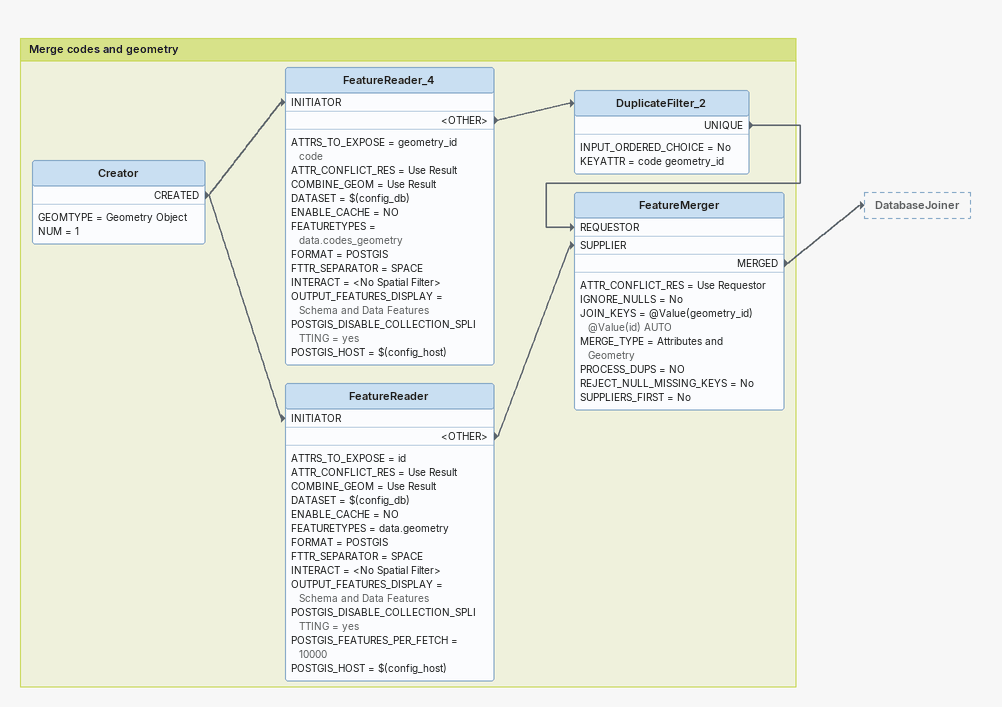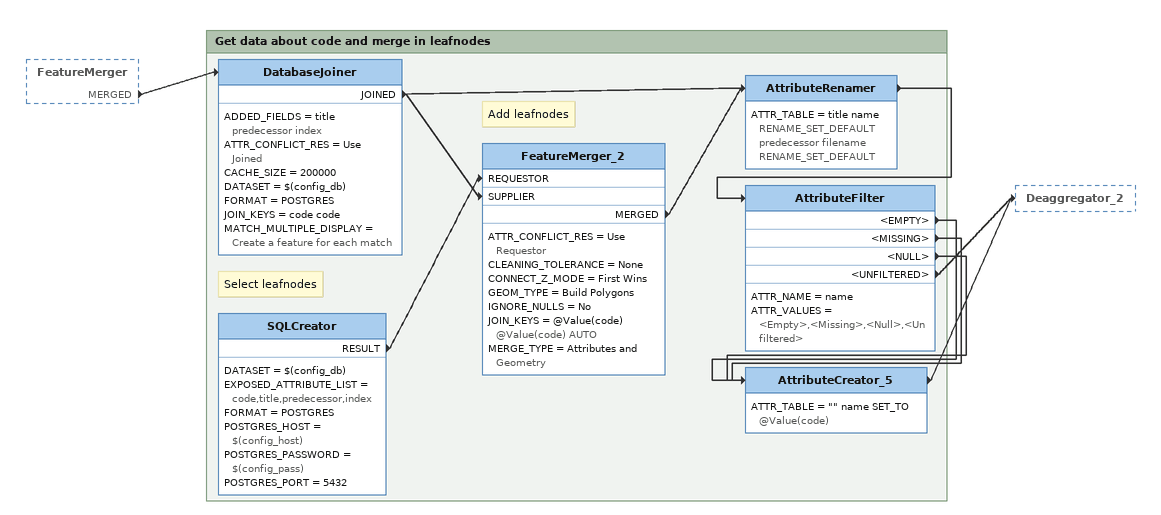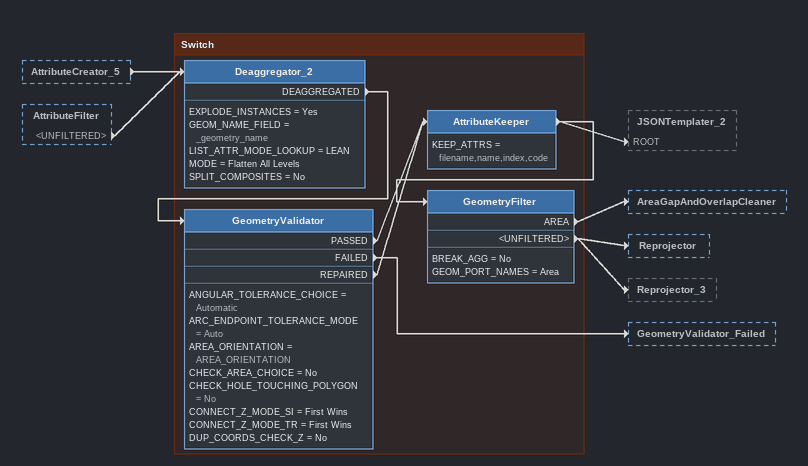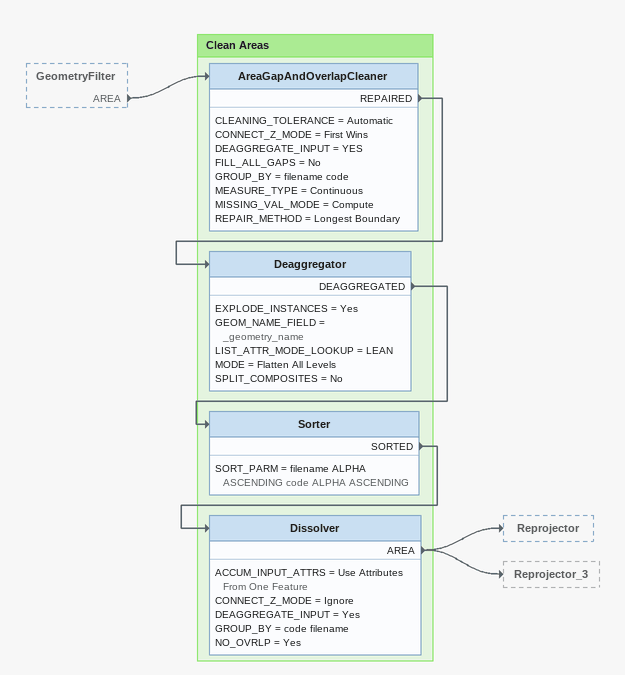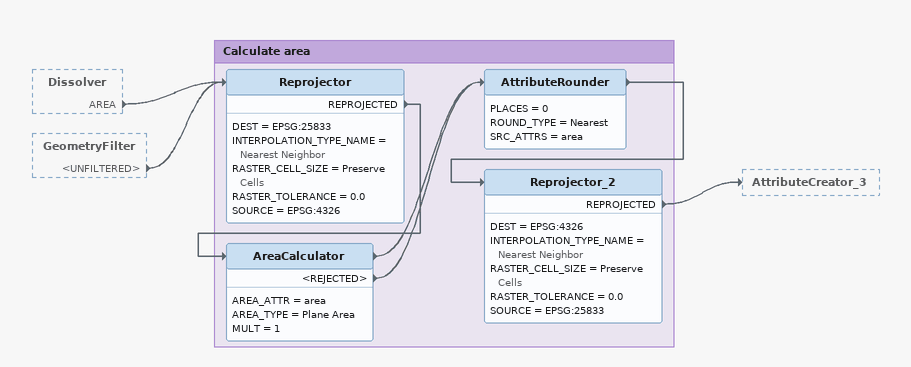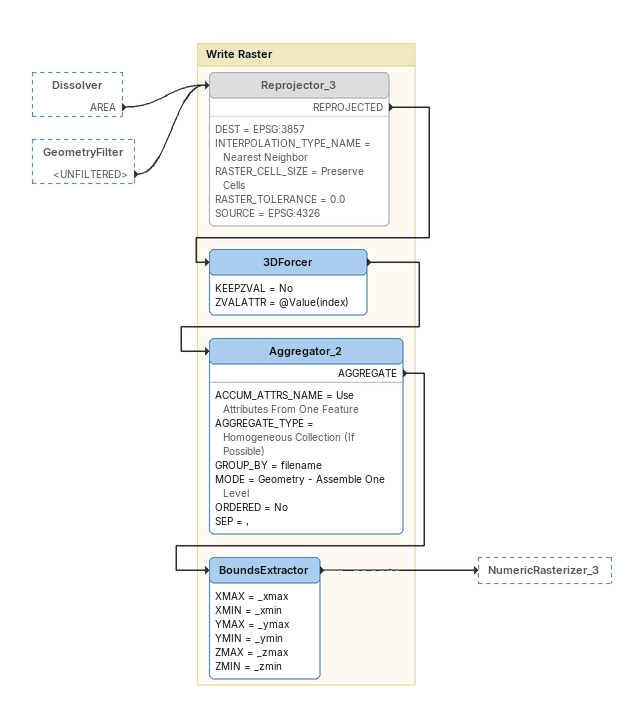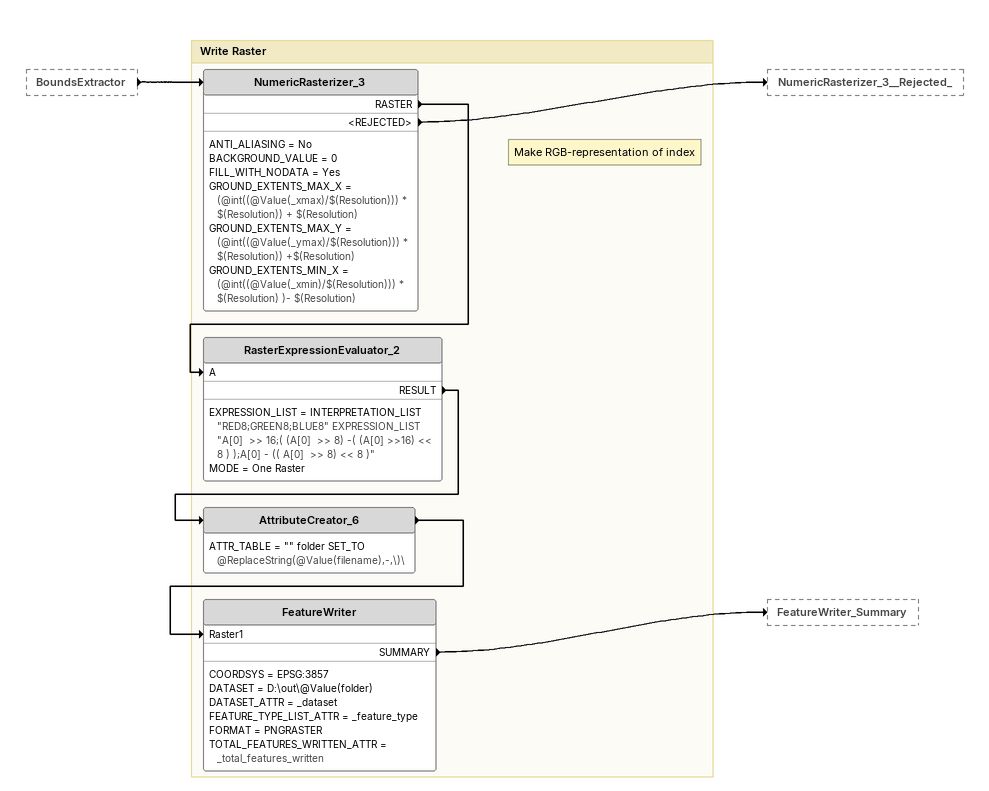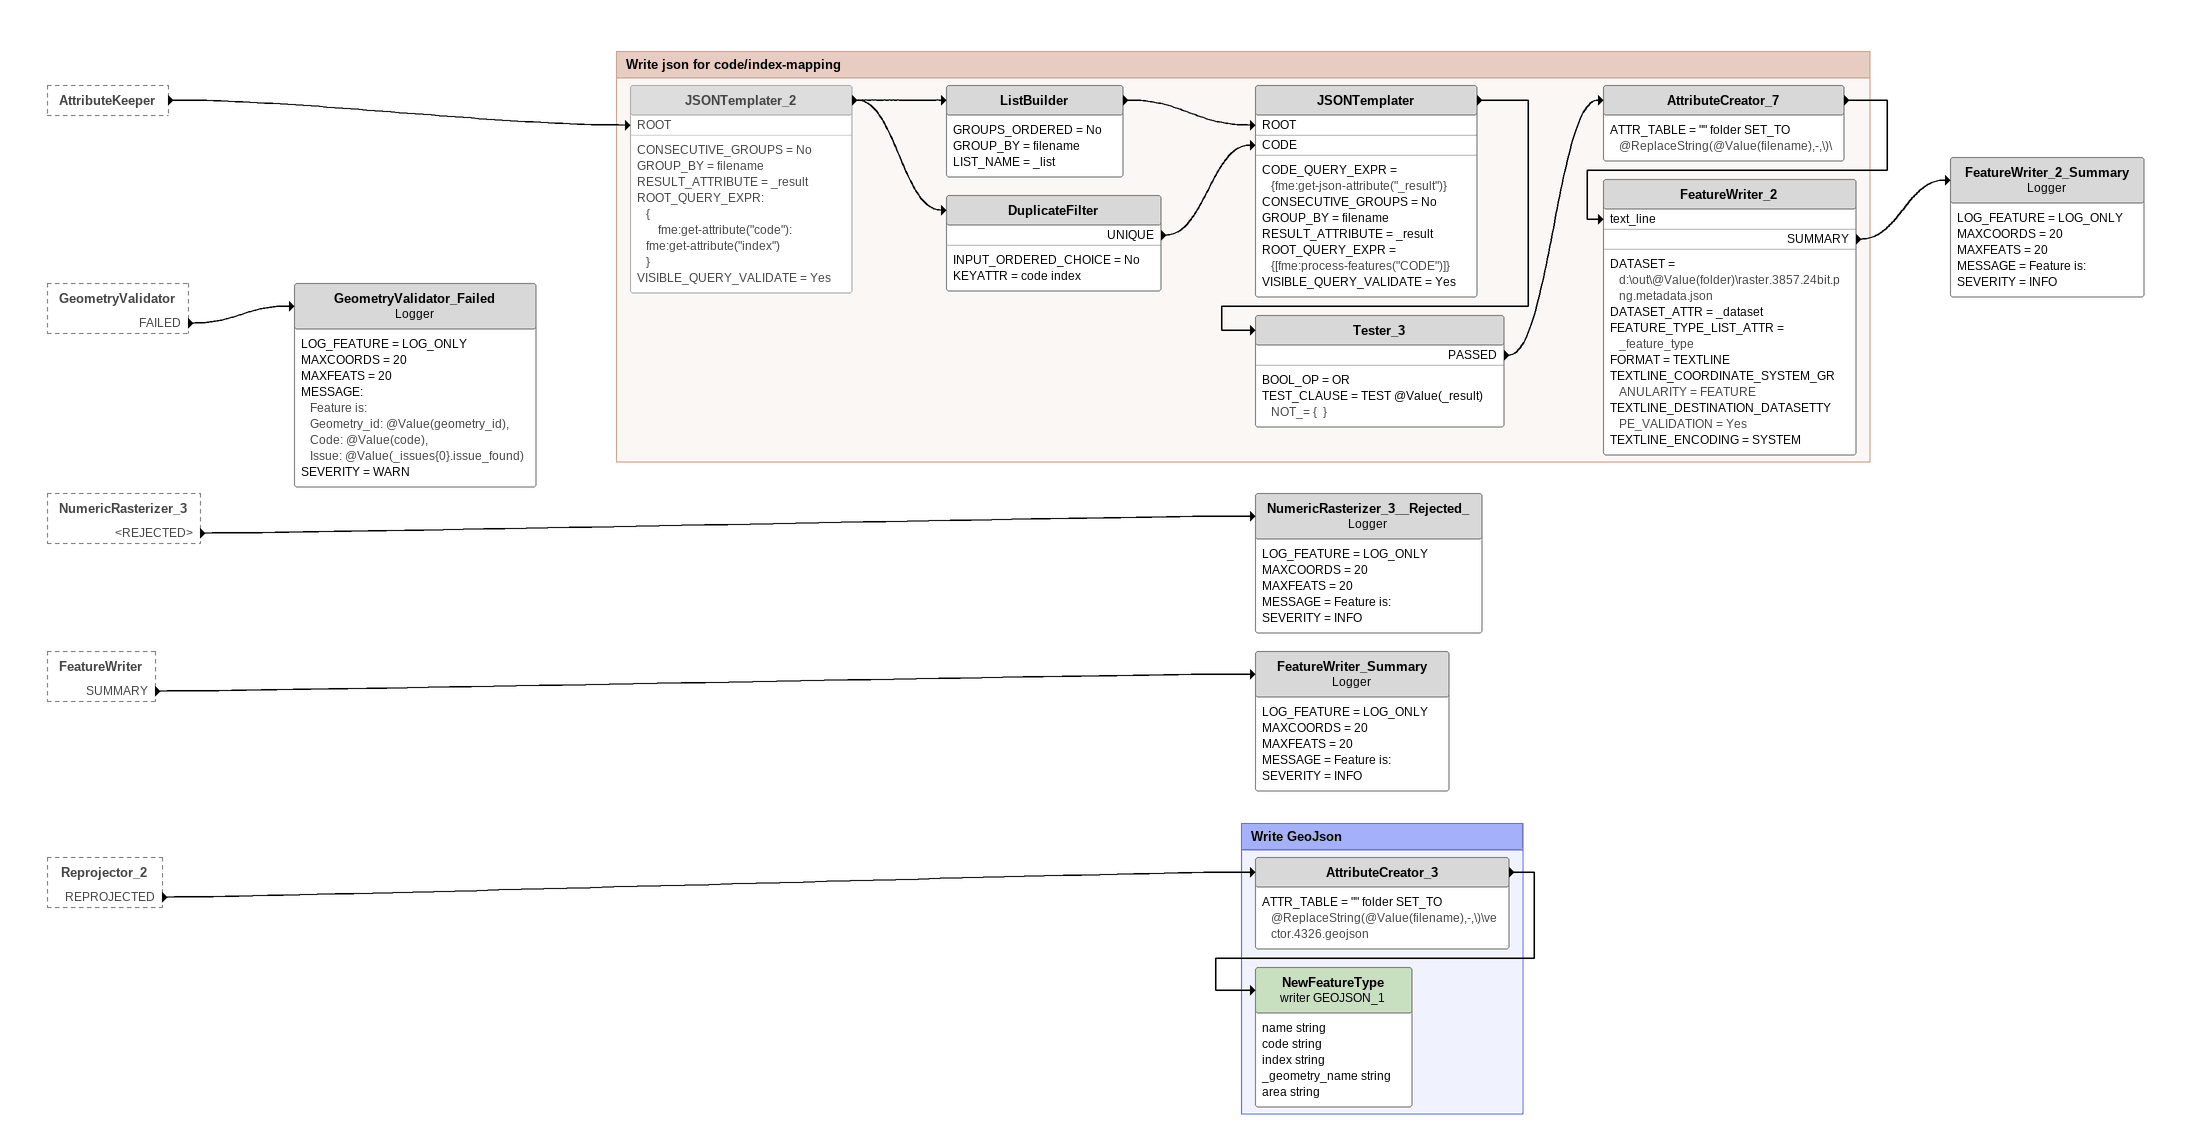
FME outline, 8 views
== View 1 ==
Bookmark: Merge codes and geometry
Creator
    GEOMTYPE = Geometry Object
    NUM = 1
    CREATED -> FeatureReader [INITIATOR]
    CREATED -> FeatureReader_4 [INITIATOR]
FeatureReader_4
    ATTRS_TO_EXPOSE = geometry_id code
    ATTR_CONFLICT_RES = Use Result
    COMBINE_GEOM = Use Result
    DATASET = $(config_db)
    ENABLE_CACHE = NO
    FEATURETYPES = data.codes_geometry
    FORMAT = POSTGIS
    FTTR_SEPARATOR = SPACE
    INTERACT = <No Spatial Filter>
    OUTPUT_FEATURES_DISPLAY = Schema and Data Features
    POSTGIS_DISABLE_COLLECTION_SPLITTING = yes
    POSTGIS_HOST = $(config_host)
    <OTHER> -> DuplicateFilter_2
DuplicateFilter_2
    INPUT_ORDERED_CHOICE = No
    KEYATTR = code geometry_id
    UNIQUE -> FeatureMerger [REQUESTOR]
FeatureReader
    ATTRS_TO_EXPOSE = id
    ATTR_CONFLICT_RES = Use Result
    COMBINE_GEOM = Use Result
    DATASET = $(config_db)
    ENABLE_CACHE = NO
    FEATURETYPES = data.geometry
    FORMAT = POSTGIS
    FTTR_SEPARATOR = SPACE
    INTERACT = <No Spatial Filter>
    OUTPUT_FEATURES_DISPLAY = Schema and Data Features
    POSTGIS_DISABLE_COLLECTION_SPLITTING = yes
    POSTGIS_FEATURES_PER_FETCH = 10000
    POSTGIS_HOST = $(config_host)
    <OTHER> -> FeatureMerger [SUPPLIER]
FeatureMerger
    ATTR_CONFLICT_RES = Use Requestor
    IGNORE_NULLS = No
    JOIN_KEYS = @Value(geometry_id) @Value(id) AUTO
    MERGE_TYPE = Attributes and Geometry
    PROCESS_DUPS = NO
    REJECT_NULL_MISSING_KEYS = No
    SUPPLIERS_FIRST = No
    MERGED -> DatabaseJoiner

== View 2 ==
FeatureMerger [outside]
    MERGED -> DatabaseJoiner

Bookmark: Get data about code and merge in leafnodes
DatabaseJoiner
    ADDED_FIELDS = title predecessor index
    ATTR_CONFLICT_RES = Use Joined
    CACHE_SIZE = 200000
    DATASET = $(config_db)
    FORMAT = POSTGRES
    JOIN_KEYS = code code
    MATCH_MULTIPLE_DISPLAY = Create a feature for each match
    JOINED -> AttributeRenamer
    JOINED -> FeatureMerger_2 [SUPPLIER]
Note: Select leafnodes
SQLCreator
    DATASET = $(config_db)
    EXPOSED_ATTRIBUTE_LIST = code,title,predecessor,index
    FORMAT = POSTGRES
    POSTGRES_HOST = $(config_host)
    POSTGRES_PASSWORD = $(config_pass)
    POSTGRES_PORT = 5432
    RESULT -> FeatureMerger_2 [REQUESTOR]
Note: Add leafnodes
FeatureMerger_2
    ATTR_CONFLICT_RES = Use Requestor
    CLEANING_TOLERANCE = None
    CONNECT_Z_MODE = First Wins
    GEOM_TYPE = Build Polygons
    IGNORE_NULLS = No
    JOIN_KEYS = @Value(code) @Value(code) AUTO
    MERGE_TYPE = Attributes and Geometry
    MERGED -> AttributeRenamer
AttributeRenamer
    ATTR_TABLE = title name RENAME_SET_DEFAULT  predecessor filename RENAME_SET_DEFAULT
    -> AttributeFilter
AttributeFilter
    ATTR_NAME = name
    ATTR_VALUES = <Empty>,<Missing>,<Null>,<Unfiltered>
    <EMPTY> -> AttributeCreator_5
    <MISSING> -> AttributeCreator_5
    <NULL> -> AttributeCreator_5
    <UNFILTERED> -> Deaggregator_2
AttributeCreator_5
    ATTR_TABLE = "" name SET_TO @Value(code)
    -> Deaggregator_2

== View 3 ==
AttributeCreator_5 [outside]
    -> Deaggregator_2
AttributeFilter [outside]
    <UNFILTERED> -> Deaggregator_2

Bookmark: Switch
Deaggregator_2
    EXPLODE_INSTANCES = Yes
    GEOM_NAME_FIELD = _geometry_name
    LIST_ATTR_MODE_LOOKUP = LEAN
    MODE = Flatten All Levels
    SPLIT_COMPOSITES = No
    DEAGGREGATED -> GeometryValidator
GeometryValidator
    ANGULAR_TOLERANCE_CHOICE = Automatic
    ARC_ENDPOINT_TOLERANCE_MODE = Auto
    AREA_ORIENTATION = AREA_ORIENTATION
    CHECK_AREA_CHOICE = No
    CHECK_HOLE_TOUCHING_POLYGON = No
    CONNECT_Z_MODE_SI = First Wins
    CONNECT_Z_MODE_TR = First Wins
    DUP_COORDS_CHECK_Z = No
    PASSED -> AttributeKeeper
    FAILED -> GeometryValidator_Failed
    REPAIRED -> AttributeKeeper
AttributeKeeper
    KEEP_ATTRS = filename,name,index,code
    -> GeometryFilter
    -> JSONTemplater_2 [ROOT]
GeometryFilter
    BREAK_AGG = No
    GEOM_PORT_NAMES = Area
    AREA -> AreaGapAndOverlapCleaner
    <UNFILTERED> -> Reprojector
    <UNFILTERED> -> Reprojector_3

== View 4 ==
GeometryFilter [outside]
    AREA -> AreaGapAndOverlapCleaner

Bookmark: Clean Areas
AreaGapAndOverlapCleaner
    CLEANING_TOLERANCE = Automatic
    CONNECT_Z_MODE = First Wins
    DEAGGREGATE_INPUT = YES
    FILL_ALL_GAPS = No
    GROUP_BY = filename code
    MEASURE_TYPE = Continuous
    MISSING_VAL_MODE = Compute
    REPAIR_METHOD = Longest Boundary
    REPAIRED -> Deaggregator
Deaggregator
    EXPLODE_INSTANCES = Yes
    GEOM_NAME_FIELD = _geometry_name
    LIST_ATTR_MODE_LOOKUP = LEAN
    MODE = Flatten All Levels
    SPLIT_COMPOSITES = No
    DEAGGREGATED -> Sorter
Sorter
    SORT_PARM = filename ALPHA ASCENDING code ALPHA ASCENDING
    SORTED -> Dissolver
Dissolver
    ACCUM_INPUT_ATTRS = Use Attributes From One Feature
    CONNECT_Z_MODE = Ignore
    DEAGGREGATE_INPUT = Yes
    GROUP_BY = code filename
    NO_OVRLP = Yes
    AREA -> Reprojector
    AREA -> Reprojector_3

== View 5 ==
Dissolver [outside]
    AREA -> Reprojector
GeometryFilter [outside]
    <UNFILTERED> -> Reprojector

Bookmark: Calculate area
Reprojector
    DEST = EPSG:25833
    INTERPOLATION_TYPE_NAME = Nearest Neighbor
    RASTER_CELL_SIZE = Preserve Cells
    RASTER_TOLERANCE = 0.0
    SOURCE = EPSG:4326
    REPROJECTED -> AreaCalculator
AreaCalculator
    AREA_ATTR = area
    AREA_TYPE = Plane Area
    MULT = 1
    -> AttributeRounder
    <REJECTED> -> AttributeRounder
AttributeRounder
    PLACES = 0
    ROUND_TYPE = Nearest
    SRC_ATTRS = area
    -> Reprojector_2
Reprojector_2
    DEST = EPSG:4326
    INTERPOLATION_TYPE_NAME = Nearest Neighbor
    RASTER_CELL_SIZE = Preserve Cells
    RASTER_TOLERANCE = 0.0
    SOURCE = EPSG:25833
    REPROJECTED -> AttributeCreator_3

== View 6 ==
Dissolver [outside]
    AREA -> Reprojector_3
GeometryFilter [outside]
    <UNFILTERED> -> Reprojector_3

Bookmark: Write Raster
Reprojector_3 [off]
    DEST = EPSG:3857
    INTERPOLATION_TYPE_NAME = Nearest Neighbor
    RASTER_CELL_SIZE = Preserve Cells
    RASTER_TOLERANCE = 0.0
    SOURCE = EPSG:4326
    REPROJECTED -> 3DForcer
3DForcer
    KEEPZVAL = No
    ZVALATTR = @Value(index)
    -> Aggregator_2
Aggregator_2
    ACCUM_ATTRS_NAME = Use Attributes From One Feature
    AGGREGATE_TYPE = Homogeneous Collection (If Possible)
    GROUP_BY = filename
    MODE = Geometry - Assemble One Level
    ORDERED = No
    SEP = ,
    AGGREGATE -> BoundsExtractor
BoundsExtractor
    XMAX = _xmax
    XMIN = _xmin
    YMAX = _ymax
    YMIN = _ymin
    ZMAX = _zmax
    ZMIN = _zmin
    -> NumericRasterizer_3

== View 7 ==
BoundsExtractor [outside]
    -> NumericRasterizer_3

Bookmark: Write Raster
NumericRasterizer_3
    ANTI_ALIASING = No
    BACKGROUND_VALUE = 0
    FILL_WITH_NODATA = Yes
    GROUND_EXTENTS_MAX_X = (@int((@Value(_xmax)/$(Resolution))) * $(Resolution)) + $(Resolution)
    GROUND_EXTENTS_MAX_Y = (@int((@Value(_ymax)/$(Resolution))) * $(Resolution)) +$(Resolution)
    GROUND_EXTENTS_MIN_X = (@int((@Value(_xmin)/$(Resolution))) * $(Resolution) )- $(Resolution)
    RASTER -> RasterExpressionEvaluator_2 [A]
    <REJECTED> -> NumericRasterizer_3__Rejected_
Note: Make RGB-representation of index
RasterExpressionEvaluator_2
    EXPRESSION_LIST = INTERPRETATION_LIST "RED8;GREEN8;BLUE8" EXPRESSION_LIST "A[0]  >> 16;( (A[0]  >> 8) -( (A[0] >>16) << 8 ) );A[0] - (( A[0]  >> 8) << 8 )"
    MODE = One Raster
    RESULT -> AttributeCreator_6
AttributeCreator_6
    ATTR_TABLE = "" folder SET_TO @ReplaceString(@Value(filename),-,\)\
    -> FeatureWriter [Raster1]
FeatureWriter
    COORDSYS = EPSG:3857
    DATASET = D:\out\@Value(folder)
    DATASET_ATTR = _dataset
    FEATURE_TYPE_LIST_ATTR = _feature_type
    FORMAT = PNGRASTER
    TOTAL_FEATURES_WRITTEN_ATTR = _total_features_written
    SUMMARY -> FeatureWriter_Summary

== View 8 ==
AttributeKeeper [outside]
    -> JSONTemplater_2 [ROOT]
GeometryValidator [outside]
    FAILED -> GeometryValidator_Failed
NumericRasterizer_3 [outside]
    <REJECTED> -> NumericRasterizer_3__Rejected_
FeatureWriter [outside]
    SUMMARY -> FeatureWriter_Summary
Reprojector_2 [outside]
    REPROJECTED -> AttributeCreator_3
FeatureWriter_2_Summary: Logger
    LOG_FEATURE = LOG_ONLY
    MAXCOORDS = 20
    MAXFEATS = 20
    MESSAGE = Feature is:
    SEVERITY = INFO
NumericRasterizer_3__Rejected_: Logger
    LOG_FEATURE = LOG_ONLY
    MAXCOORDS = 20
    MAXFEATS = 20
    MESSAGE = Feature is:
    SEVERITY = INFO
FeatureWriter_Summary: Logger
    LOG_FEATURE = LOG_ONLY
    MAXCOORDS = 20
    MAXFEATS = 20
    MESSAGE = Feature is:
    SEVERITY = INFO
GeometryValidator_Failed: Logger
    LOG_FEATURE = LOG_ONLY
    MAXCOORDS = 20
    MAXFEATS = 20
    MESSAGE:
      Feature is:
      Geometry_id: @Value(geometry_id),
      Code: @Value(code),
      Issue: @Value(_issues{0}.issue_found)
    SEVERITY = WARN

Bookmark: Write json for code/index-mapping
JSONTemplater_2 [off]
    CONSECUTIVE_GROUPS = No
    GROUP_BY = filename
    RESULT_ATTRIBUTE = _result
    ROOT_QUERY_EXPR:
      {
          fme:get-attribute("code"): fme:get-attribute("index")
      }
    VISIBLE_QUERY_VALIDATE = Yes
    -> ListBuilder
    -> DuplicateFilter
ListBuilder
    GROUPS_ORDERED = No
    GROUP_BY = filename
    LIST_NAME = _list
    -> JSONTemplater [ROOT]
DuplicateFilter
    INPUT_ORDERED_CHOICE = No
    KEYATTR = code index
    UNIQUE -> JSONTemplater [CODE]
JSONTemplater
    CODE_QUERY_EXPR = {fme:get-json-attribute("_result")}
    CONSECUTIVE_GROUPS = No
    GROUP_BY = filename
    RESULT_ATTRIBUTE = _result
    ROOT_QUERY_EXPR = {[fme:process-features("CODE")]}
    VISIBLE_QUERY_VALIDATE = Yes
    -> Tester_3
Tester_3
    BOOL_OP = OR
    TEST_CLAUSE = TEST @Value(_result) NOT_= {  }
    PASSED -> AttributeCreator_7
AttributeCreator_7
    ATTR_TABLE = "" folder SET_TO @ReplaceString(@Value(filename),-,\)\
    -> FeatureWriter_2 [text_line]
FeatureWriter_2
    DATASET = d:\out\@Value(folder)\raster.3857.24bit.png.metadata.json
    DATASET_ATTR = _dataset
    FEATURE_TYPE_LIST_ATTR = _feature_type
    FORMAT = TEXTLINE
    TEXTLINE_COORDINATE_SYSTEM_GRANULARITY = FEATURE
    TEXTLINE_DESTINATION_DATASETTYPE_VALIDATION = Yes
    TEXTLINE_ENCODING = SYSTEM
    SUMMARY -> FeatureWriter_2_Summary

Bookmark: Write GeoJson
AttributeCreator_3
    ATTR_TABLE = "" folder SET_TO @ReplaceString(@Value(filename),-,\)\vector.4326.geojson
    -> NewFeatureType (writer GEOJSON_1)
NewFeatureType (writer GEOJSON_1)
    attributes: name string, code string, index string, _geometry_name string, area string
